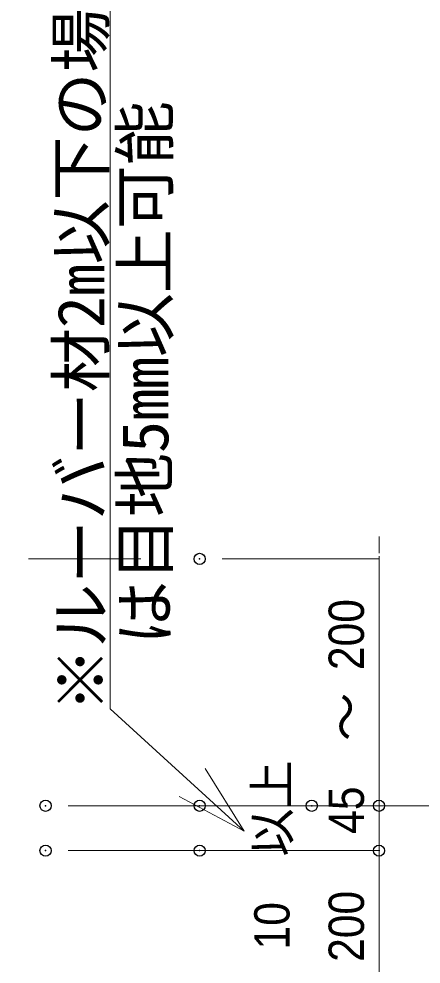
# Model space of a CAD drawing. Units: millimetres, scale not verified. Extents: x -1200 to 1200, y -342 to 342.
# Drawn here: x 186.21 to 204.15, y -151.61 to -109.49 of the extents above; entities that cross this region are included whole.
import ezdxf
from ezdxf.enums import TextEntityAlignment as Align

# ---------------------------------------------------------------- set-up
doc = ezdxf.new("R2010")
doc.units = ezdxf.units.MM
doc.header["$PDMODE"] = 32
doc.header["$PDSIZE"] = 0.5
doc.linetypes.add('CHAIN1', pattern=[8, 5, -1, 1, -1])
for name, color, linetype, lineweight in [('0-0_一般', 7, 'Continuous', 9), ('0-1_0', 7, 'Continuous', 9), ('0-3_寸法', 7, 'Continuous', 9), ('0-B_文字', 7, 'Continuous', 9)]:
    doc.layers.add(name, color=color, linetype=linetype, lineweight=lineweight)
doc.layers.add('0-A_Defpoints', color=7, linetype='Continuous')
doc.styles.add('Osaka', font='')
doc.styles.add('ＭＳ ゴシック', font='')
doc.styles.get('Osaka').set_extended_font_data('Osaka')
doc.styles.get('ＭＳ ゴシック').set_extended_font_data('MS Gothic')

# ---------------------------------------------------------------- blocks, each defined once
blk = doc.blocks.new('_DOT')
at = {"layer": '0-1_0'}
for p, q in [((-2.5, 0), (-5, 0)), ((-1.25, 0), (1.25, 0))]:
    blk.add_line(p, q, dxfattribs=at)

msp = doc.modelspace()

# ---------------------------------------------------------------- linework, layer by layer
at = {"layer": '0-0_一般', "linetype": 'CHAIN1'}
msp.add_line((191.643, -133.551), (163.443, -133.551), dxfattribs=at)
at = {"layer": '0-3_寸法'}
for p, q in [((202.27, -133.05), (202.27, -132.55)), ((195.27, -133.551), (202.27, -133.551)), ((202.27, -133.551), (202.27, -144.551)), ((202.27, -144.05), (202.27, -143.55)), ((188.4, -144.551), (202.27, -144.551)), ((195.27, -144.551), (202.27, -144.551)), ((200.27, -144.551), (207.27, -144.551)), ((202.27, -146.551), (202.27, -144.551)), ((202.27, -145.052), (202.27, -145.553)), ((202.27, -146.05), (202.27, -145.55)), ((188.4, -146.551), (202.27, -146.551)), ((195.27, -146.551), (202.27, -146.551)), ((202.27, -157.551), (202.27, -146.551)), ((202.27, -147.052), (202.27, -147.553))]:
    msp.add_line(p, q, dxfattribs=at)
at = {"layer": '0-A_Defpoints'}
for p in [(194.27, -133.551), (187.4, -144.551), (194.27, -144.551), (199.27, -144.551), (202.27, -144.551), (187.4, -146.551), (194.27, -146.551), (202.27, -146.551)]:
    msp.add_point(p, dxfattribs=at)
at = {"layer": '0-B_文字'}
for p, q in [((190.278, -106.364), (190.278, -140.23)), ((190.278, -140.23), (196.253, -145.683))]:
    msp.add_line(p, q, dxfattribs=at)
msp.add_lwpolyline([(194.511, -142.896), (196.253, -145.683), (193.35, -144.14)], dxfattribs=at)

# ---------------------------------------------------------------- block references
at = {"layer": '0-3_寸法', "xscale": 0.1001489, "yscale": 0.1001489}
for p, rotation in [((202.27, -133.551), 270), ((202.27, -144.551), 270), ((202.27, -144.551), 90), ((202.27, -146.551), 270), ((202.27, -146.551), 90)]:
    msp.add_blockref('_DOT', p, dxfattribs=dict(at, rotation=rotation))

# ---------------------------------------------------------------- texts
at = {"layer": '0-3_寸法', "style": 'Osaka', "width": 0.9}
for s, p in [('200', (202.07, -138.506)), ('45', (202.07, -145.801)), ('200', (202.07, -151.506)), ('10', (198.752, -150.953))]:
    msp.add_text(s, height=1.576, rotation=90, dxfattribs=at).set_placement(p, align=Align.BOTTOM_LEFT)
at = {"layer": '0-3_寸法', "style": 'Osaka'}
for s, p in [('～', (202.07, -141.665)), ('以上', (198.752, -146.816))]:
    msp.add_text(s, height=1.576, rotation=90, dxfattribs=at).set_placement(p, align=Align.BOTTOM_LEFT)
at = {"layer": '0-B_文字', "style": 'ＭＳ ゴシック'}
for s, height, p in [('※ルーバー材2m以下の場合', 2.089, (190.644, -140.364)), ('\u3000は目地5mm以上可能', 2.09, (193.502, -140.23))]:
    msp.add_text(s, height=height, rotation=90, dxfattribs=at).set_placement(p, align=Align.BOTTOM_LEFT)

doc.saveas('drawing.dxf')
